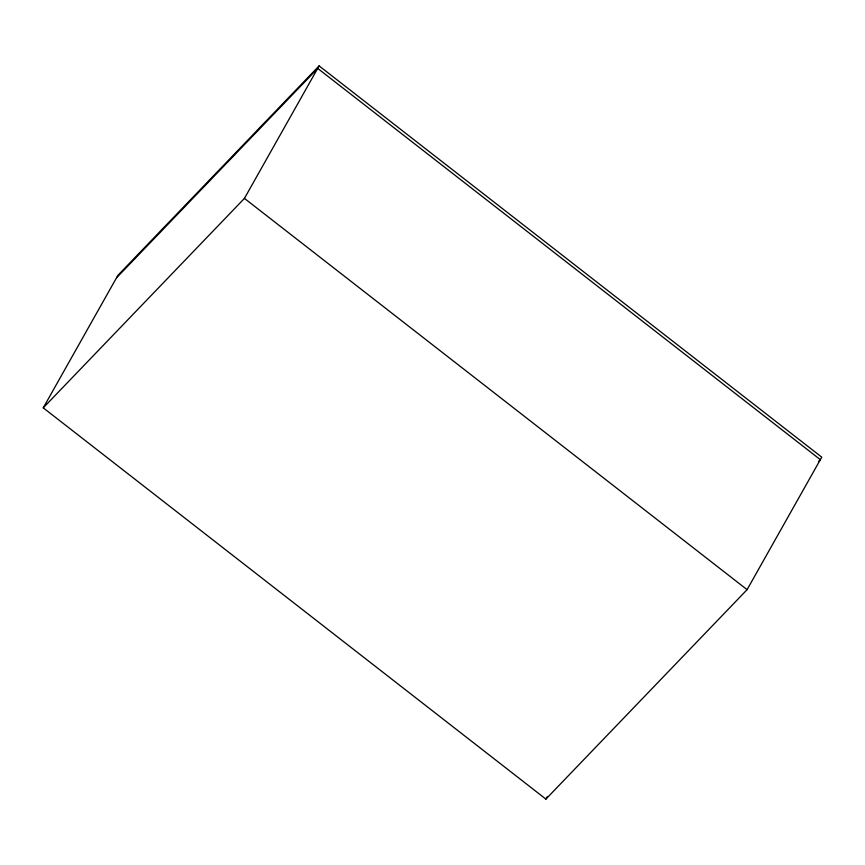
<?xml version="1.0" encoding="UTF-8"?>
<svg xmlns="http://www.w3.org/2000/svg" width="865" height="865" viewBox="0 0 865 865"><rect width="100%" height="100%" fill="white"/><g stroke="black" fill="none" stroke-linecap="round" stroke-linejoin="round"><path stroke-width="1.3" d="M43.25 407.848L117.91 275.34L319.099 65.891L821.75 457.153L747.09 589.66L545.902 799.109L43.25 407.848L244.438 198.388L319.099 65.891M545.902 799.109L547.221 796.773M116.505 277.838L317.693 68.389L820.344 459.661L818.474 461.607M244.438 198.388L747.09 589.66"/></g></svg>
